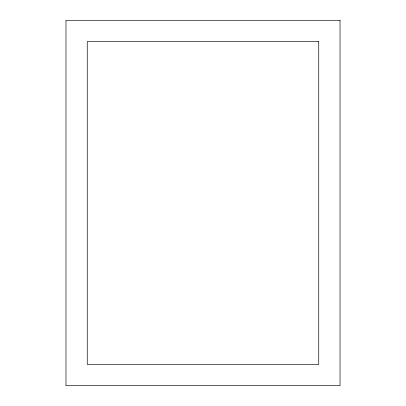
<?xml version="1.0" encoding="UTF-8"?>
<svg xmlns="http://www.w3.org/2000/svg" width="406" height="406" viewBox="0 0 406 406"><rect width="100%" height="100%" fill="white"/><g stroke="black" fill="none" stroke-linecap="round" stroke-linejoin="round"><path stroke-width="0.61" d="M340.025 20.3L65.975 20.3L65.975 385.7L340.025 385.7L340.025 20.3M318.74 41.585L87.26 41.585L87.26 364.415L318.74 364.415L318.74 41.585"/></g></svg>
